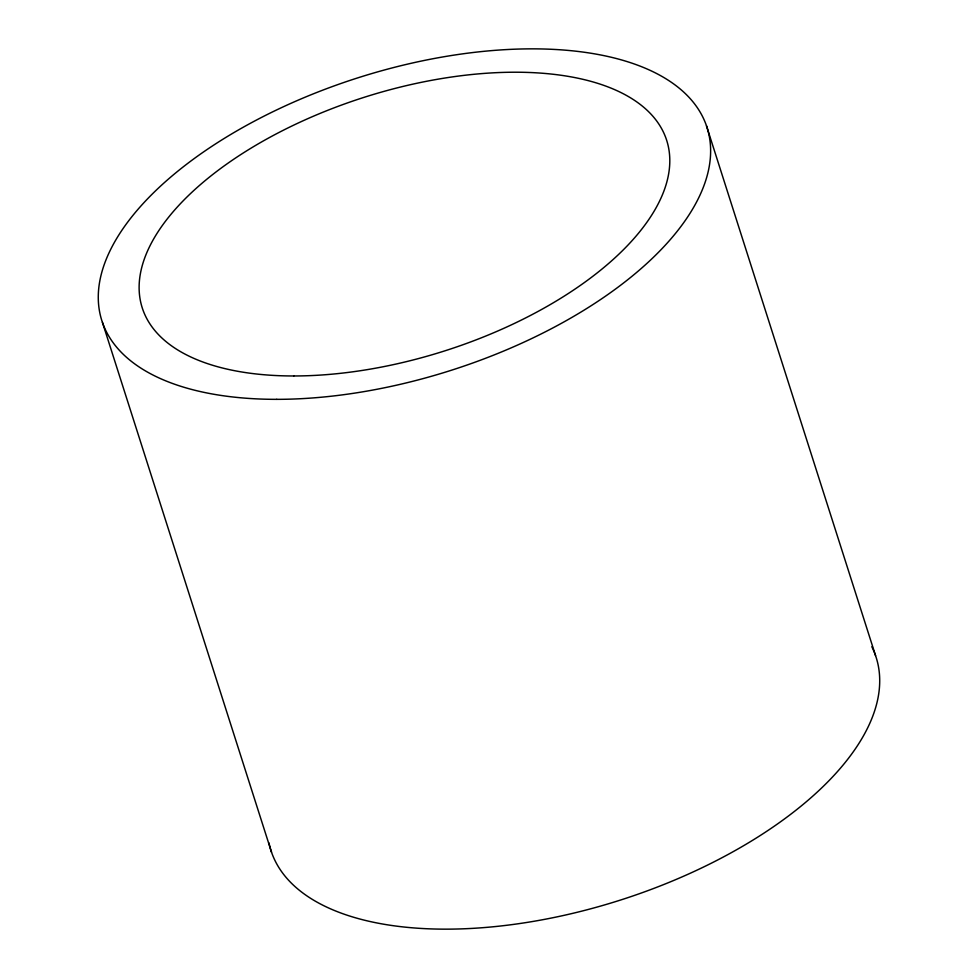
<?xml version="1.0" encoding="UTF-8"?>
<svg xmlns="http://www.w3.org/2000/svg" width="978" height="978" viewBox="0 0 978 978"><rect width="100%" height="100%" fill="white"/><g stroke="black" fill="none" stroke-linecap="round" stroke-linejoin="round"><path stroke-width="1.47" d="M706.483 125.82L875.567 655.627M102.433 322.373L271.517 852.18M871.838 646.764A317.63 153.497 -17.7 0 1 623.756 899.002A317.63 153.497 -17.7 0 1 268.974 842.938M276.762 399.342A317.63 153.497 -17.7 0 0 709.294 136.419A317.63 153.497 -17.7 0 0 227.324 136.529A317.63 153.497 -17.7 0 0 276.762 399.342M293.791 375.968A275.27 133.032 -17.7 0 0 668.646 148.106A275.27 133.032 -17.7 0 0 250.943 148.204A275.27 133.032 -17.7 0 0 293.791 375.968"/></g></svg>
